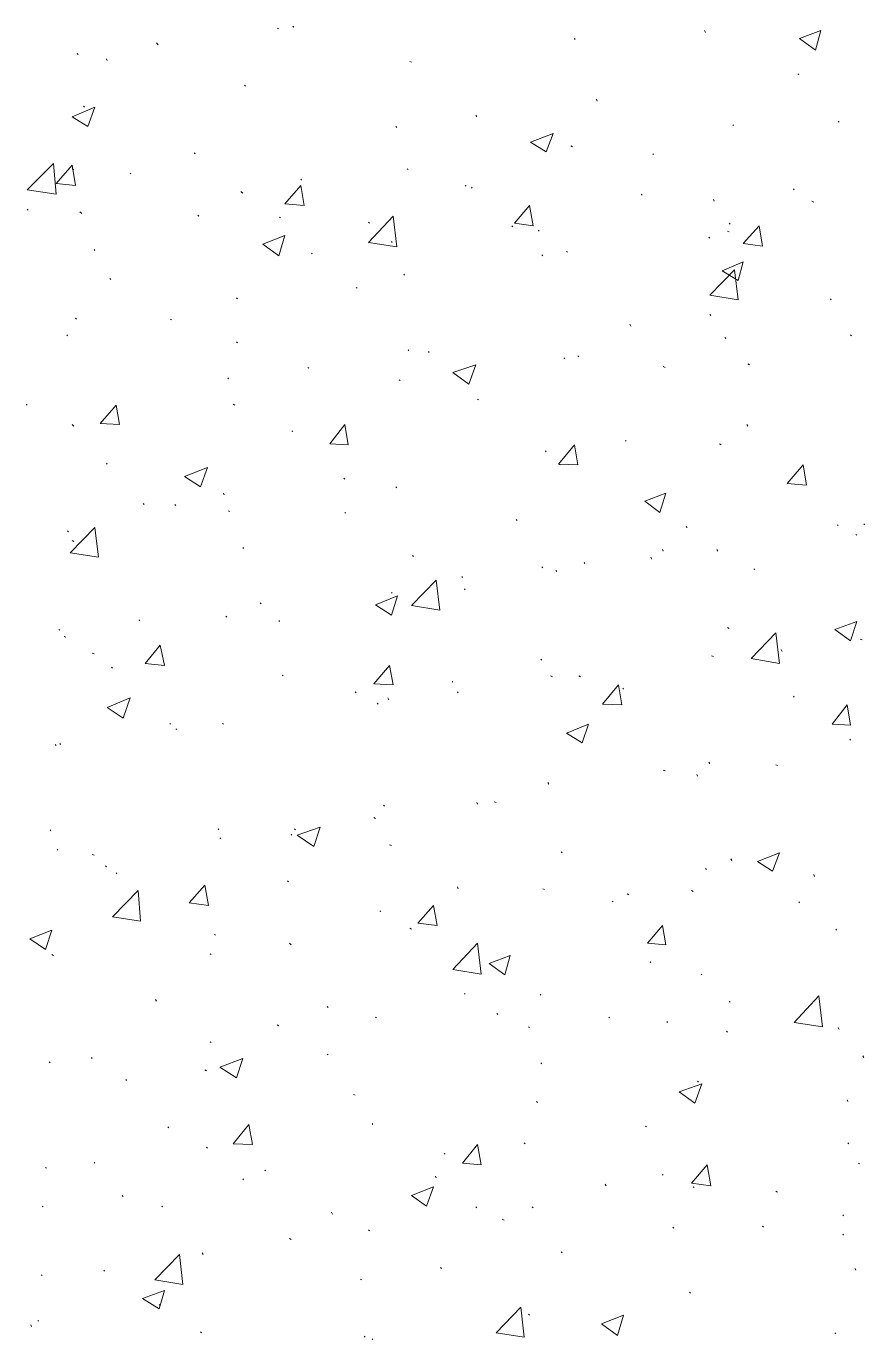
# Model space of a CAD drawing. Header units: millimetres. Extents: x 2928 to 3112, y 1220 to 1280.
# Drawn here: x 2968.63 to 2970.218, y 1257.582 to 1260.072 of the extents above; entities that cross this region are included whole.
import ezdxf

# ---------------------------------------------------------------- set-up
doc = ezdxf.new("R2010")
doc.units = ezdxf.units.MM

msp = doc.modelspace()

# ---------------------------------------------------------------- linework, layer by layer
at = {"color": 92, "linetype": 'Continuous', "lineweight": 13, "true_color": 0x00b800}
for points in [[(2969.10838, 1260.06722), (2969.10505, 1260.06889), (2969.10505, 1260.06889)], [(2969.13671, 1260.07056), (2969.13505, 1260.07222), (2969.13505, 1260.07222)], [(2969.91673, 1260.06056), (2969.91506, 1260.06389), (2969.91506, 1260.06389)], [(2970.09506, 1260.04889), (2970.13506, 1260.06389), (2970.13506, 1260.06389)], [(2970.12506, 1260.02722), (2970.13506, 1260.06389), (2970.13506, 1260.06389)], [(2968.88004, 1260.03722), (2968.87671, 1260.04056), (2968.87671, 1260.04056)], [(2969.67006, 1260.04722), (2969.66839, 1260.04889), (2969.66839, 1260.04889)], [(2970.09506, 1260.04889), (2970.12506, 1260.02722), (2970.12506, 1260.02722)], [(2968.72838, 1260.01889), (2968.72671, 1260.02056), (2968.72671, 1260.02056)], [(2968.78338, 1260.00722), (2968.78171, 1260.01056), (2968.78171, 1260.01056)], [(2969.36005, 1260.00389), (2969.35672, 1260.00556), (2969.35672, 1260.00556)], [(2969.04505, 1259.95889), (2969.04338, 1259.96055), (2969.04338, 1259.96055)], [(2970.09339, 1259.98056), (2970.09173, 1259.98222), (2970.09173, 1259.98222)], [(2969.71172, 1259.93055), (2969.71006, 1259.93389), (2969.71006, 1259.93389)], [(2968.71671, 1259.90055), (2968.76004, 1259.91889), (2968.76004, 1259.91889)], [(2968.74004, 1259.91889), (2968.73838, 1259.92055), (2968.73838, 1259.92055)], [(2968.74671, 1259.88222), (2968.76004, 1259.91889), (2968.76004, 1259.91889)], [(2968.71671, 1259.90055), (2968.74671, 1259.88222), (2968.74671, 1259.88222)], [(2969.48339, 1259.90055), (2969.48172, 1259.90389), (2969.48172, 1259.90389)], [(2969.97006, 1259.88389), (2969.96839, 1259.88555), (2969.96839, 1259.88555)], [(2970.17006, 1259.89055), (2970.1684, 1259.89222), (2970.1684, 1259.89222)], [(2969.33172, 1259.88055), (2969.33005, 1259.88222), (2969.33005, 1259.88222)], [(2969.58505, 1259.85222), (2969.62839, 1259.86889), (2969.62839, 1259.86889)], [(2969.61505, 1259.83389), (2969.62839, 1259.86889), (2969.62839, 1259.86889)], [(2969.58505, 1259.85222), (2969.61505, 1259.83389), (2969.61505, 1259.83389)], [(2969.66506, 1259.84389), (2969.66172, 1259.84555), (2969.66172, 1259.84555)], [(2968.63171, 1259.76222), (2968.68171, 1259.81222), (2968.68171, 1259.81222)], [(2968.68671, 1259.75389), (2968.68171, 1259.81222), (2968.68171, 1259.81222)], [(2968.68671, 1259.77389), (2968.71671, 1259.80889), (2968.71671, 1259.80889)], [(2968.72338, 1259.77055), (2968.71671, 1259.80889), (2968.71671, 1259.80889)], [(2968.95005, 1259.83055), (2968.94838, 1259.83222), (2968.94838, 1259.83222)], [(2969.81839, 1259.82889), (2969.81672, 1259.83055), (2969.81672, 1259.83055)], [(2968.72004, 1259.80055), (2968.71671, 1259.80222), (2968.71671, 1259.80222)], [(2968.82838, 1259.79222), (2968.82671, 1259.79389), (2968.82671, 1259.79389)], [(2969.35338, 1259.80055), (2969.35172, 1259.80222), (2969.35172, 1259.80222)], [(2968.63171, 1259.76222), (2968.68671, 1259.75389), (2968.68671, 1259.75389)], [(2968.68671, 1259.77389), (2968.72338, 1259.77055), (2968.72338, 1259.77055)], [(2969.04005, 1259.75555), (2969.03671, 1259.75889), (2969.03671, 1259.75889)], [(2969.12005, 1259.73555), (2969.15005, 1259.77055), (2969.15005, 1259.77055)], [(2969.15171, 1259.78055), (2969.15005, 1259.78222), (2969.15005, 1259.78222)], [(2969.15671, 1259.73222), (2969.15005, 1259.77055), (2969.15005, 1259.77055)], [(2969.46339, 1259.76889), (2969.46172, 1259.77055), (2969.46172, 1259.77055)], [(2969.47505, 1259.76555), (2969.47339, 1259.76722), (2969.47339, 1259.76722)], [(2970.08506, 1259.76222), (2970.08339, 1259.76389), (2970.08339, 1259.76389)], [(2969.12005, 1259.73555), (2969.15671, 1259.73222), (2969.15671, 1259.73222)], [(2969.79672, 1259.75222), (2969.79506, 1259.75389), (2969.79506, 1259.75389)], [(2969.93339, 1259.74055), (2969.93173, 1259.74389), (2969.93173, 1259.74389)], [(2970.12173, 1259.73889), (2970.1184, 1259.74055), (2970.1184, 1259.74055)], [(2968.63337, 1259.72388), (2968.63171, 1259.72555), (2968.63171, 1259.72555)], [(2968.73504, 1259.71722), (2968.73171, 1259.72055), (2968.73171, 1259.72055)], [(2968.95671, 1259.71222), (2968.95505, 1259.71388), (2968.95505, 1259.71388)], [(2969.11171, 1259.70888), (2969.11005, 1259.71055), (2969.11005, 1259.71055)], [(2969.27838, 1259.66222), (2969.32505, 1259.71222), (2969.32505, 1259.71222)], [(2969.33172, 1259.65388), (2969.32505, 1259.71222), (2969.32505, 1259.71222)], [(2969.55505, 1259.69888), (2969.58339, 1259.73222), (2969.58339, 1259.73222)], [(2969.59005, 1259.69388), (2969.58339, 1259.73222), (2969.58339, 1259.73222)], [(2969.28005, 1259.69888), (2969.27838, 1259.70055), (2969.27838, 1259.70055)], [(2969.55172, 1259.69222), (2969.55005, 1259.69388), (2969.55005, 1259.69388)], [(2969.55505, 1259.69888), (2969.59005, 1259.69388), (2969.59005, 1259.69388)], [(2969.60172, 1259.68388), (2969.60005, 1259.68555), (2969.60005, 1259.68555)], [(2969.96339, 1259.69722), (2969.96173, 1259.69888), (2969.96173, 1259.69888)], [(2969.98839, 1259.66055), (2970.01839, 1259.69388), (2970.01839, 1259.69388)], [(2970.02506, 1259.65555), (2970.01839, 1259.69388), (2970.01839, 1259.69388)], [(2969.07838, 1259.65888), (2969.12005, 1259.67555), (2969.12005, 1259.67555)], [(2969.10838, 1259.63722), (2969.12005, 1259.67555), (2969.12005, 1259.67555)], [(2969.27838, 1259.66222), (2969.33172, 1259.65388), (2969.33172, 1259.65388)], [(2969.32338, 1259.66222), (2969.32172, 1259.66388), (2969.32172, 1259.66388)], [(2969.92506, 1259.67055), (2969.92339, 1259.67222), (2969.92339, 1259.67222)], [(2969.96173, 1259.68222), (2969.95839, 1259.68388), (2969.95839, 1259.68388)], [(2969.98839, 1259.66055), (2970.02506, 1259.65555), (2970.02506, 1259.65555)], [(2968.76004, 1259.64722), (2968.75838, 1259.64888), (2968.75838, 1259.64888)], [(2969.07838, 1259.65888), (2969.10838, 1259.63722), (2969.10838, 1259.63722)], [(2969.17172, 1259.64055), (2969.17005, 1259.64222), (2969.17005, 1259.64222)], [(2969.60839, 1259.63722), (2969.60672, 1259.63888), (2969.60672, 1259.63888)], [(2969.65506, 1259.64388), (2969.65339, 1259.64555), (2969.65339, 1259.64555)], [(2969.92506, 1259.56222), (2969.97173, 1259.61055), (2969.97173, 1259.61055)], [(2969.94839, 1259.60888), (2969.98839, 1259.62555), (2969.98839, 1259.62555)], [(2969.97839, 1259.55388), (2969.97173, 1259.61055), (2969.97173, 1259.61055)], [(2969.97839, 1259.59055), (2969.98839, 1259.62555), (2969.98839, 1259.62555)], [(2968.79004, 1259.59222), (2968.78838, 1259.59388), (2968.78838, 1259.59388)], [(2969.34672, 1259.60055), (2969.34505, 1259.60222), (2969.34505, 1259.60222)], [(2969.94839, 1259.60888), (2969.97839, 1259.59055), (2969.97839, 1259.59055)], [(2969.25672, 1259.57555), (2969.25505, 1259.57722), (2969.25505, 1259.57722)], [(2969.92506, 1259.56222), (2969.97839, 1259.55388), (2969.97839, 1259.55388)], [(2969.03005, 1259.55555), (2969.02838, 1259.55722), (2969.02838, 1259.55722)], [(2970.15506, 1259.55388), (2970.1534, 1259.55555), (2970.1534, 1259.55555)], [(2968.72504, 1259.51722), (2968.72338, 1259.51888), (2968.72338, 1259.51888)], [(2968.90504, 1259.51555), (2968.90338, 1259.51722), (2968.90338, 1259.51722)], [(2969.92673, 1259.52388), (2969.92506, 1259.52555), (2969.92506, 1259.52555)], [(2968.70838, 1259.48555), (2968.70671, 1259.48721), (2968.70671, 1259.48721)], [(2969.77506, 1259.50388), (2969.77339, 1259.50722), (2969.77339, 1259.50722)], [(2970.1934, 1259.48555), (2970.19173, 1259.48721), (2970.19173, 1259.48721)], [(2969.03005, 1259.47221), (2969.02838, 1259.47388), (2969.02838, 1259.47388)], [(2969.95506, 1259.48055), (2969.95339, 1259.48221), (2969.95339, 1259.48221)], [(2969.35505, 1259.45721), (2969.35338, 1259.45888), (2969.35338, 1259.45888)], [(2969.39338, 1259.45388), (2969.39172, 1259.45555), (2969.39172, 1259.45555)], [(2969.65006, 1259.44221), (2969.64839, 1259.44388), (2969.64839, 1259.44388)], [(2969.67672, 1259.44555), (2969.67506, 1259.44721), (2969.67506, 1259.44721)], [(2969.16505, 1259.42388), (2969.16338, 1259.42555), (2969.16338, 1259.42555)], [(2969.43839, 1259.41555), (2969.48172, 1259.43055), (2969.48172, 1259.43055)], [(2969.43839, 1259.41555), (2969.46839, 1259.39388), (2969.46839, 1259.39388)], [(2969.46839, 1259.39388), (2969.48172, 1259.43055), (2969.48172, 1259.43055)], [(2969.84006, 1259.42555), (2969.83672, 1259.42721), (2969.83672, 1259.42721)], [(2970.00006, 1259.43055), (2969.99673, 1259.43221), (2969.99673, 1259.43221)], [(2969.01338, 1259.40388), (2969.01171, 1259.40555), (2969.01171, 1259.40555)], [(2969.33838, 1259.40055), (2969.33672, 1259.40221), (2969.33672, 1259.40221)], [(2969.48672, 1259.36388), (2969.48505, 1259.36555), (2969.48505, 1259.36555)], [(2968.63171, 1259.35388), (2968.63004, 1259.35555), (2968.63004, 1259.35555)], [(2968.77004, 1259.31888), (2968.80004, 1259.35388), (2968.80004, 1259.35388)], [(2968.80671, 1259.31721), (2968.80004, 1259.35388), (2968.80004, 1259.35388)], [(2969.02505, 1259.35388), (2969.02171, 1259.35555), (2969.02171, 1259.35555)], [(2968.72004, 1259.31388), (2968.71671, 1259.31721), (2968.71671, 1259.31721)], [(2968.77004, 1259.31888), (2968.80671, 1259.31721), (2968.80671, 1259.31721)], [(2969.20505, 1259.28055), (2969.23338, 1259.31721), (2969.23338, 1259.31721)], [(2969.24005, 1259.27888), (2969.23338, 1259.31721), (2969.23338, 1259.31721)], [(2969.99673, 1259.31388), (2969.99506, 1259.31721), (2969.99506, 1259.31721)], [(2969.13505, 1259.30388), (2969.13338, 1259.30555), (2969.13338, 1259.30555)], [(2969.76672, 1259.28555), (2969.76506, 1259.28721), (2969.76506, 1259.28721)], [(2969.20505, 1259.28055), (2969.24005, 1259.27888), (2969.24005, 1259.27888)], [(2969.61505, 1259.26555), (2969.61339, 1259.26721), (2969.61339, 1259.26721)], [(2969.63839, 1259.24221), (2969.66839, 1259.27888), (2969.66839, 1259.27888)], [(2969.67506, 1259.24054), (2969.66839, 1259.27888), (2969.66839, 1259.27888)], [(2969.94673, 1259.27888), (2969.94339, 1259.28055), (2969.94339, 1259.28055)], [(2968.78338, 1259.24221), (2968.78171, 1259.24388), (2968.78171, 1259.24388)], [(2969.63839, 1259.24221), (2969.67506, 1259.24054), (2969.67506, 1259.24054)], [(2969.64172, 1259.24054), (2969.63839, 1259.24221), (2969.63839, 1259.24221)], [(2970.07173, 1259.20554), (2970.10173, 1259.24054), (2970.10173, 1259.24054)], [(2970.1084, 1259.20221), (2970.10173, 1259.24054), (2970.10173, 1259.24054)], [(2968.93005, 1259.21888), (2968.97338, 1259.23554), (2968.97338, 1259.23554)], [(2968.93005, 1259.21888), (2968.96005, 1259.19888), (2968.96005, 1259.19888)], [(2968.96005, 1259.19888), (2968.97338, 1259.23554), (2968.97338, 1259.23554)], [(2969.23338, 1259.21388), (2969.23172, 1259.21554), (2969.23172, 1259.21554)], [(2969.00505, 1259.18388), (2969.00338, 1259.18721), (2969.00338, 1259.18721)], [(2969.33172, 1259.19721), (2969.33005, 1259.19888), (2969.33005, 1259.19888)], [(2969.80172, 1259.17221), (2969.84172, 1259.18721), (2969.84172, 1259.18721)], [(2969.83006, 1259.15054), (2969.84172, 1259.18721), (2969.84172, 1259.18721)], [(2970.07173, 1259.20554), (2970.1084, 1259.20221), (2970.1084, 1259.20221)], [(2968.85338, 1259.16554), (2968.85171, 1259.16721), (2968.85171, 1259.16721)], [(2968.91338, 1259.16388), (2968.91171, 1259.16554), (2968.91171, 1259.16554)], [(2969.80172, 1259.17221), (2969.83006, 1259.15054), (2969.83006, 1259.15054)], [(2969.01505, 1259.15221), (2969.01338, 1259.15388), (2969.01338, 1259.15388)], [(2969.23505, 1259.14888), (2969.23338, 1259.15054), (2969.23338, 1259.15054)], [(2969.56005, 1259.13554), (2969.55839, 1259.13721), (2969.55839, 1259.13721)], [(2968.71004, 1259.11388), (2968.70838, 1259.11554), (2968.70838, 1259.11554)], [(2968.71338, 1259.07388), (2968.76004, 1259.12221), (2968.76004, 1259.12221)], [(2968.76671, 1259.06554), (2968.76004, 1259.12221), (2968.76004, 1259.12221)], [(2969.88173, 1259.12221), (2969.88006, 1259.12388), (2969.88006, 1259.12388)], [(2970.1684, 1259.12554), (2970.16673, 1259.12721), (2970.16673, 1259.12721)], [(2970.2184, 1259.12721), (2970.21673, 1259.12888), (2970.21673, 1259.12888)], [(2968.72004, 1259.09554), (2968.71671, 1259.09721), (2968.71671, 1259.09721)], [(2970.2034, 1259.10721), (2970.20173, 1259.10888), (2970.20173, 1259.10888)], [(2968.71338, 1259.07388), (2968.76671, 1259.06554), (2968.76671, 1259.06554)], [(2969.04171, 1259.08221), (2969.04005, 1259.08388), (2969.04005, 1259.08388)], [(2969.36338, 1259.06721), (2969.36172, 1259.06888), (2969.36172, 1259.06888)], [(2969.81506, 1259.06221), (2969.81339, 1259.06554), (2969.81339, 1259.06554)], [(2969.83672, 1259.07721), (2969.83506, 1259.08054), (2969.83506, 1259.08054)], [(2969.94006, 1259.07721), (2969.93839, 1259.08054), (2969.93839, 1259.08054)], [(2969.60839, 1259.04554), (2969.60672, 1259.04721), (2969.60672, 1259.04721)], [(2969.63506, 1259.03888), (2969.63339, 1259.04054), (2969.63339, 1259.04054)], [(2969.68839, 1259.05388), (2969.68672, 1259.05554), (2969.68672, 1259.05554)], [(2970.01006, 1259.04221), (2970.00839, 1259.04388), (2970.00839, 1259.04388)], [(2969.36005, 1258.97387), (2969.40672, 1259.02221), (2969.40672, 1259.02221)], [(2969.41339, 1258.96554), (2969.40672, 1259.02221), (2969.40672, 1259.02221)], [(2969.45672, 1259.02721), (2969.45505, 1259.02887), (2969.45505, 1259.02887)], [(2969.29172, 1258.97554), (2969.33338, 1258.99221), (2969.33338, 1258.99221)], [(2969.32338, 1258.99721), (2969.32172, 1258.99887), (2969.32172, 1258.99887)], [(2969.32172, 1258.95554), (2969.33338, 1258.99221), (2969.33338, 1258.99221)], [(2969.46172, 1259.00387), (2969.46005, 1259.00554), (2969.46005, 1259.00554)], [(2969.07505, 1258.97721), (2969.07338, 1258.97887), (2969.07338, 1258.97887)], [(2969.29172, 1258.97554), (2969.32172, 1258.95554), (2969.32172, 1258.95554)], [(2969.36005, 1258.97387), (2969.41339, 1258.96554), (2969.41339, 1258.96554)], [(2968.84504, 1258.94554), (2968.84338, 1258.94721), (2968.84338, 1258.94721)], [(2969.01005, 1258.95221), (2969.00838, 1258.95387), (2969.00838, 1258.95387)], [(2969.11005, 1258.94387), (2969.10838, 1258.94554), (2969.10838, 1258.94554)], [(2970.16173, 1258.92887), (2970.2034, 1258.94387), (2970.2034, 1258.94387)], [(2970.19173, 1258.90721), (2970.2034, 1258.94387), (2970.2034, 1258.94387)], [(2968.69337, 1258.92721), (2968.69171, 1258.92887), (2968.69171, 1258.92887)], [(2968.70504, 1258.91387), (2968.70171, 1258.91554), (2968.70171, 1258.91554)], [(2969.96173, 1258.93054), (2969.95839, 1258.93221), (2969.95839, 1258.93221)], [(2970.00339, 1258.87387), (2970.05006, 1258.92221), (2970.05006, 1258.92221)], [(2970.05673, 1258.86387), (2970.05006, 1258.92221), (2970.05006, 1258.92221)], [(2970.16173, 1258.92887), (2970.19173, 1258.90721), (2970.19173, 1258.90721)], [(2968.85504, 1258.86387), (2968.88338, 1258.89887), (2968.88338, 1258.89887)], [(2968.89171, 1258.86054), (2968.88338, 1258.89887), (2968.88338, 1258.89887)], [(2970.06173, 1258.88721), (2970.06006, 1258.89054), (2970.06006, 1258.89054)], [(2970.2134, 1258.90887), (2970.21006, 1258.91054), (2970.21006, 1258.91054)], [(2968.75838, 1258.88221), (2968.75504, 1258.88387), (2968.75504, 1258.88387)], [(2968.85504, 1258.86387), (2968.89171, 1258.86054), (2968.89171, 1258.86054)], [(2969.60672, 1258.87054), (2969.60505, 1258.87221), (2969.60505, 1258.87221)], [(2969.93173, 1258.87721), (2969.92839, 1258.87887), (2969.92839, 1258.87887)], [(2970.00339, 1258.87387), (2970.05673, 1258.86387), (2970.05673, 1258.86387)], [(2968.79338, 1258.85554), (2968.79171, 1258.85721), (2968.79171, 1258.85721)], [(2969.11671, 1258.84054), (2969.11505, 1258.84221), (2969.11505, 1258.84221)], [(2969.28838, 1258.82554), (2969.31838, 1258.86054), (2969.31838, 1258.86054)], [(2969.32505, 1258.82387), (2969.31838, 1258.86054), (2969.31838, 1258.86054)], [(2969.62672, 1258.83887), (2969.62339, 1258.84054), (2969.62339, 1258.84054)], [(2969.68006, 1258.83887), (2969.67672, 1258.84054), (2969.67672, 1258.84054)], [(2969.28838, 1258.82554), (2969.32505, 1258.82387), (2969.32505, 1258.82387)], [(2969.43839, 1258.82887), (2969.43672, 1258.83054), (2969.43672, 1258.83054)], [(2969.72172, 1258.7872), (2969.75172, 1258.82387), (2969.75172, 1258.82387)], [(2969.75839, 1258.78554), (2969.75172, 1258.82387), (2969.75172, 1258.82387)], [(2969.76172, 1258.81554), (2969.76006, 1258.81721), (2969.76006, 1258.81721)], [(2968.78338, 1258.78054), (2968.82671, 1258.79887), (2968.82671, 1258.79887)], [(2968.81338, 1258.76054), (2968.82671, 1258.79887), (2968.82671, 1258.79887)], [(2969.25505, 1258.80887), (2969.25338, 1258.81054), (2969.25338, 1258.81054)], [(2969.29672, 1258.7872), (2969.29505, 1258.78887), (2969.29505, 1258.78887)], [(2969.31672, 1258.79554), (2969.31505, 1258.79887), (2969.31505, 1258.79887)], [(2969.44839, 1258.80887), (2969.44672, 1258.81054), (2969.44672, 1258.81054)], [(2970.08506, 1258.80054), (2970.08339, 1258.80221), (2970.08339, 1258.80221)], [(2968.78338, 1258.78054), (2968.81338, 1258.76054), (2968.81338, 1258.76054)], [(2969.72172, 1258.7872), (2969.75839, 1258.78554), (2969.75839, 1258.78554)], [(2970.15673, 1258.74887), (2970.18506, 1258.78554), (2970.18506, 1258.78554)], [(2970.19173, 1258.7472), (2970.18506, 1258.78554), (2970.18506, 1258.78554)], [(2968.90338, 1258.74887), (2968.90171, 1258.75054), (2968.90171, 1258.75054)], [(2968.91504, 1258.73887), (2968.91338, 1258.74054), (2968.91338, 1258.74054)], [(2969.00338, 1258.74887), (2969.00171, 1258.75054), (2969.00171, 1258.75054)], [(2969.65339, 1258.7322), (2969.69506, 1258.74887), (2969.69506, 1258.74887)], [(2969.68339, 1258.71387), (2969.69506, 1258.74887), (2969.69506, 1258.74887)], [(2970.15673, 1258.74887), (2970.19173, 1258.7472), (2970.19173, 1258.7472)], [(2969.65339, 1258.7322), (2969.68339, 1258.71387), (2969.68339, 1258.71387)], [(2970.19173, 1258.71887), (2970.19006, 1258.72054), (2970.19006, 1258.72054)], [(2968.68671, 1258.70887), (2968.68504, 1258.71054), (2968.68504, 1258.71054)], [(2968.69504, 1258.71054), (2968.69337, 1258.7122), (2968.69337, 1258.7122)], [(2969.92506, 1258.67387), (2969.92339, 1258.6772), (2969.92339, 1258.6772)], [(2970.05339, 1258.67054), (2970.05006, 1258.6722), (2970.05006, 1258.6722)], [(2969.62005, 1258.63554), (2969.61839, 1258.63887), (2969.61839, 1258.63887)], [(2969.84006, 1258.66054), (2969.83672, 1258.6622), (2969.83672, 1258.6622)], [(2969.90173, 1258.65054), (2969.90006, 1258.65387), (2969.90006, 1258.65387)], [(2969.30838, 1258.59387), (2969.30672, 1258.59554), (2969.30672, 1258.59554)], [(2969.48505, 1258.5972), (2969.48339, 1258.60054), (2969.48339, 1258.60054)], [(2969.52005, 1258.60054), (2969.51672, 1258.6022), (2969.51672, 1258.6022)], [(2969.29172, 1258.57054), (2969.28838, 1258.5722), (2969.28838, 1258.5722)], [(2968.67671, 1258.5472), (2968.67504, 1258.54887), (2968.67504, 1258.54887)], [(2968.99505, 1258.54887), (2968.99338, 1258.55053), (2968.99338, 1258.55053)], [(2969.13338, 1258.53887), (2969.13171, 1258.54053), (2969.13171, 1258.54053)], [(2969.14005, 1258.54887), (2969.13838, 1258.55053), (2969.13838, 1258.55053)], [(2969.14338, 1258.53887), (2969.18672, 1258.55387), (2969.18672, 1258.55387)], [(2969.14338, 1258.53887), (2969.17505, 1258.5172), (2969.17505, 1258.5172)], [(2969.17505, 1258.5172), (2969.18672, 1258.55387), (2969.18672, 1258.55387)], [(2968.99838, 1258.5322), (2968.99671, 1258.53387), (2968.99671, 1258.53387)], [(2969.32172, 1258.51887), (2969.31838, 1258.52053), (2969.31838, 1258.52053)], [(2968.69004, 1258.51053), (2968.68837, 1258.5122), (2968.68837, 1258.5122)], [(2968.75838, 1258.50053), (2968.75504, 1258.5022), (2968.75504, 1258.5022)], [(2969.64506, 1258.50553), (2969.64339, 1258.5072), (2969.64339, 1258.5072)], [(2969.96673, 1258.49053), (2969.96506, 1258.49387), (2969.96506, 1258.49387)], [(2970.01506, 1258.48887), (2970.05673, 1258.50553), (2970.05673, 1258.50553)], [(2970.04339, 1258.47053), (2970.05673, 1258.50553), (2970.05673, 1258.50553)], [(2968.78171, 1258.47887), (2968.78004, 1258.48053), (2968.78004, 1258.48053)], [(2968.80171, 1258.46553), (2968.80004, 1258.4672), (2968.80004, 1258.4672)], [(2969.91839, 1258.47387), (2969.91673, 1258.47553), (2969.91673, 1258.47553)], [(2970.01506, 1258.48887), (2970.04339, 1258.47053), (2970.04339, 1258.47053)], [(2968.93838, 1258.41053), (2968.96838, 1258.44387), (2968.96838, 1258.44387)], [(2968.97505, 1258.40553), (2968.96838, 1258.44387), (2968.96838, 1258.44387)], [(2969.12671, 1258.45053), (2969.12505, 1258.4522), (2969.12505, 1258.4522)], [(2969.44839, 1258.4372), (2969.44672, 1258.44053), (2969.44672, 1258.44053)], [(2970.1234, 1258.46053), (2970.12173, 1258.46387), (2970.12173, 1258.46387)], [(2968.79338, 1258.38387), (2968.84171, 1258.43387), (2968.84171, 1258.43387)], [(2968.84671, 1258.37553), (2968.84171, 1258.43387), (2968.84171, 1258.43387)], [(2969.61172, 1258.43553), (2969.60839, 1258.4372), (2969.60839, 1258.4372)], [(2969.77172, 1258.42553), (2969.76839, 1258.4272), (2969.76839, 1258.4272)], [(2969.89339, 1258.4322), (2969.89006, 1258.43387), (2969.89006, 1258.43387)], [(2968.93838, 1258.41053), (2968.97505, 1258.40553), (2968.97505, 1258.40553)], [(2969.30172, 1258.39387), (2969.30005, 1258.39553), (2969.30005, 1258.39553)], [(2969.37172, 1258.3722), (2969.40172, 1258.40553), (2969.40172, 1258.40553)], [(2969.40839, 1258.3672), (2969.40172, 1258.40553), (2969.40172, 1258.40553)], [(2969.74172, 1258.4122), (2969.74006, 1258.41387), (2969.74006, 1258.41387)], [(2970.09506, 1258.41053), (2970.09339, 1258.4122), (2970.09339, 1258.4122)], [(2968.79338, 1258.38387), (2968.84671, 1258.37553), (2968.84671, 1258.37553)], [(2969.37172, 1258.3722), (2969.40839, 1258.3672), (2969.40839, 1258.3672)], [(2969.80672, 1258.33387), (2969.83506, 1258.3672), (2969.83506, 1258.3672)], [(2969.84172, 1258.33053), (2969.83506, 1258.3672), (2969.83506, 1258.3672)], [(2968.63671, 1258.3422), (2968.67837, 1258.35887), (2968.67837, 1258.35887)], [(2968.63671, 1258.3422), (2968.66671, 1258.3222), (2968.66671, 1258.3222)], [(2968.66671, 1258.3222), (2968.67837, 1258.35887), (2968.67837, 1258.35887)], [(2968.98838, 1258.34887), (2968.98671, 1258.35053), (2968.98671, 1258.35053)], [(2969.36005, 1258.36053), (2969.35672, 1258.3622), (2969.35672, 1258.3622)], [(2970.16506, 1258.35887), (2970.1634, 1258.36053), (2970.1634, 1258.36053)], [(2969.13171, 1258.33053), (2969.12838, 1258.33387), (2969.12838, 1258.33387)], [(2969.43839, 1258.28386), (2969.48505, 1258.33387), (2969.48505, 1258.33387)], [(2969.49172, 1258.27553), (2969.48505, 1258.33387), (2969.48505, 1258.33387)], [(2969.80672, 1258.33387), (2969.84172, 1258.33053), (2969.84172, 1258.33053)], [(2968.68171, 1258.31053), (2968.67837, 1258.3122), (2968.67837, 1258.3122)], [(2968.98005, 1258.3122), (2968.97838, 1258.31386), (2968.97838, 1258.31386)], [(2969.50672, 1258.29553), (2969.54672, 1258.31053), (2969.54672, 1258.31053)], [(2969.50672, 1258.29553), (2969.53672, 1258.27386), (2969.53672, 1258.27386)], [(2969.53672, 1258.27386), (2969.54672, 1258.31053), (2969.54672, 1258.31053)], [(2969.81339, 1258.2972), (2969.81172, 1258.29886), (2969.81172, 1258.29886)], [(2969.43839, 1258.28386), (2969.49172, 1258.27553), (2969.49172, 1258.27553)], [(2969.91006, 1258.27386), (2969.90839, 1258.27553), (2969.90839, 1258.27553)], [(2968.87671, 1258.22386), (2968.87504, 1258.2272), (2968.87504, 1258.2272)], [(2969.46172, 1258.2372), (2969.46005, 1258.23886), (2969.46005, 1258.23886)], [(2969.60505, 1258.23553), (2969.60339, 1258.2372), (2969.60339, 1258.2372)], [(2969.96339, 1258.2222), (2969.96173, 1258.22386), (2969.96173, 1258.22386)], [(2970.08506, 1258.18386), (2970.13173, 1258.23386), (2970.13173, 1258.23386)], [(2970.1384, 1258.17553), (2970.13173, 1258.23386), (2970.13173, 1258.23386)], [(2969.20172, 1258.2122), (2969.20005, 1258.21386), (2969.20005, 1258.21386)], [(2969.29338, 1258.1922), (2969.29172, 1258.19386), (2969.29172, 1258.19386)], [(2969.52339, 1258.19886), (2969.52172, 1258.20053), (2969.52172, 1258.20053)], [(2969.73506, 1258.1922), (2969.73339, 1258.19386), (2969.73339, 1258.19386)], [(2969.10838, 1258.1772), (2969.10505, 1258.17886), (2969.10505, 1258.17886)], [(2969.58339, 1258.17386), (2969.58172, 1258.17553), (2969.58172, 1258.17553)], [(2969.84506, 1258.18386), (2969.84339, 1258.18553), (2969.84339, 1258.18553)], [(2969.95839, 1258.16553), (2969.95673, 1258.1672), (2969.95673, 1258.1672)], [(2970.08506, 1258.18386), (2970.1384, 1258.17553), (2970.1384, 1258.17553)], [(2970.17006, 1258.17053), (2970.1684, 1258.17386), (2970.1684, 1258.17386)], [(2968.98005, 1258.14553), (2968.97838, 1258.1472), (2968.97838, 1258.1472)], [(2968.75504, 1258.11553), (2968.75338, 1258.1172), (2968.75338, 1258.1172)], [(2968.99671, 1258.09886), (2969.04005, 1258.11553), (2969.04005, 1258.11553)], [(2969.02838, 1258.07886), (2969.04005, 1258.11553), (2969.04005, 1258.11553)], [(2969.20172, 1258.1222), (2969.20005, 1258.12386), (2969.20005, 1258.12386)], [(2970.21673, 1258.1172), (2970.21506, 1258.12053), (2970.21506, 1258.12053)], [(2968.67504, 1258.1072), (2968.67337, 1258.10886), (2968.67337, 1258.10886)], [(2968.97171, 1258.09219), (2968.96838, 1258.09386), (2968.96838, 1258.09386)], [(2968.99671, 1258.09886), (2969.02838, 1258.07886), (2969.02838, 1258.07886)], [(2969.60672, 1258.10553), (2969.60505, 1258.1072), (2969.60505, 1258.1072)], [(2968.82004, 1258.07386), (2968.81838, 1258.07553), (2968.81838, 1258.07553)], [(2969.86673, 1258.05219), (2969.91006, 1258.06719), (2969.91006, 1258.06719)], [(2969.89673, 1258.03053), (2969.91006, 1258.06719), (2969.91006, 1258.06719)], [(2969.90339, 1258.07053), (2969.90173, 1258.07219), (2969.90173, 1258.07219)], [(2969.25338, 1258.04553), (2969.25005, 1258.04719), (2969.25005, 1258.04719)], [(2969.86673, 1258.05219), (2969.89673, 1258.03053), (2969.89673, 1258.03053)], [(2969.59839, 1258.03219), (2969.59672, 1258.03386), (2969.59672, 1258.03386)], [(2970.18673, 1258.03386), (2970.18506, 1258.03719), (2970.18506, 1258.03719)], [(2969.28672, 1257.99053), (2969.28505, 1257.99219), (2969.28505, 1257.99219)], [(2968.90004, 1257.98386), (2968.89838, 1257.98553), (2968.89838, 1257.98553)], [(2969.02171, 1257.95386), (2969.05171, 1257.99053), (2969.05171, 1257.99053)], [(2969.05838, 1257.95219), (2969.05171, 1257.99053), (2969.05171, 1257.99053)], [(2969.80506, 1257.98553), (2969.80339, 1257.98719), (2969.80339, 1257.98719)], [(2968.97338, 1257.94553), (2968.97171, 1257.94719), (2968.97171, 1257.94719)], [(2969.02171, 1257.95386), (2969.05838, 1257.95219), (2969.05838, 1257.95219)], [(2969.45672, 1257.91719), (2969.48505, 1257.95219), (2969.48505, 1257.95219)], [(2969.49172, 1257.91386), (2969.48505, 1257.95219), (2969.48505, 1257.95219)], [(2969.57505, 1257.95386), (2969.57339, 1257.95553), (2969.57339, 1257.95553)], [(2970.1884, 1257.95386), (2970.18673, 1257.95553), (2970.18673, 1257.95553)], [(2968.76004, 1257.91719), (2968.75838, 1257.91886), (2968.75838, 1257.91886)], [(2969.42339, 1257.93386), (2969.42172, 1257.93553), (2969.42172, 1257.93553)], [(2969.45672, 1257.91719), (2969.49172, 1257.91386), (2969.49172, 1257.91386)], [(2970.2084, 1257.91553), (2970.20673, 1257.91719), (2970.20673, 1257.91719)], [(2968.66837, 1257.90719), (2968.66671, 1257.90886), (2968.66671, 1257.90886)], [(2969.08338, 1257.90219), (2969.08171, 1257.90386), (2969.08171, 1257.90386)], [(2969.40672, 1257.88886), (2969.40505, 1257.89219), (2969.40505, 1257.89219)], [(2969.83672, 1257.89386), (2969.83506, 1257.89553), (2969.83506, 1257.89553)], [(2969.89006, 1257.87886), (2969.92006, 1257.91386), (2969.92006, 1257.91386)], [(2969.92673, 1257.87386), (2969.92006, 1257.91386), (2969.92006, 1257.91386)], [(2969.04171, 1257.88553), (2969.04005, 1257.88719), (2969.04005, 1257.88719)], [(2969.36005, 1257.85552), (2969.40172, 1257.87219), (2969.40172, 1257.87219)], [(2969.38838, 1257.83552), (2969.40172, 1257.87219), (2969.40172, 1257.87219)], [(2969.72839, 1257.87386), (2969.72672, 1257.87719), (2969.72672, 1257.87719)], [(2969.89006, 1257.87886), (2969.92673, 1257.87386), (2969.92673, 1257.87386)], [(2969.89506, 1257.87053), (2969.89339, 1257.87219), (2969.89339, 1257.87219)], [(2968.81338, 1257.85386), (2968.81171, 1257.85552), (2968.81171, 1257.85552)], [(2969.36005, 1257.85552), (2969.38838, 1257.83552), (2969.38838, 1257.83552)], [(2970.05339, 1257.86219), (2970.05006, 1257.86386), (2970.05006, 1257.86386)], [(2968.66171, 1257.83386), (2968.66004, 1257.83552), (2968.66004, 1257.83552)], [(2968.88838, 1257.83386), (2968.88671, 1257.83552), (2968.88671, 1257.83552)], [(2969.21005, 1257.82052), (2969.20838, 1257.82386), (2969.20838, 1257.82386)], [(2969.48339, 1257.83219), (2969.48172, 1257.83386), (2969.48172, 1257.83386)], [(2969.59005, 1257.83219), (2969.58839, 1257.83386), (2969.58839, 1257.83386)], [(2970.1784, 1257.81719), (2970.17673, 1257.81886), (2970.17673, 1257.81886)], [(2969.53505, 1257.80886), (2969.53172, 1257.81052), (2969.53172, 1257.81052)], [(2969.85672, 1257.79386), (2969.85506, 1257.79552), (2969.85506, 1257.79552)], [(2970.02673, 1257.79552), (2970.02506, 1257.79719), (2970.02506, 1257.79719)], [(2969.13171, 1257.77219), (2969.12838, 1257.77386), (2969.12838, 1257.77386)], [(2969.28005, 1257.78886), (2969.27838, 1257.79052), (2969.27838, 1257.79052)], [(2970.1784, 1257.78052), (2970.17673, 1257.78219), (2970.17673, 1257.78219)], [(2968.87338, 1257.69552), (2968.92004, 1257.74386), (2968.92004, 1257.74386)], [(2968.92671, 1257.68719), (2968.92004, 1257.74386), (2968.92004, 1257.74386)], [(2968.96505, 1257.74386), (2968.96338, 1257.74719), (2968.96338, 1257.74719)], [(2969.64506, 1257.74719), (2969.64339, 1257.74886), (2969.64339, 1257.74886)], [(2969.41672, 1257.71719), (2969.41505, 1257.71886), (2969.41505, 1257.71886)], [(2970.20173, 1257.71386), (2970.20006, 1257.71719), (2970.20006, 1257.71719)], [(2968.66004, 1257.70386), (2968.65837, 1257.70552), (2968.65837, 1257.70552)], [(2968.77838, 1257.71219), (2968.77671, 1257.71386), (2968.77671, 1257.71386)], [(2968.87338, 1257.69552), (2968.92671, 1257.68719), (2968.92671, 1257.68719)], [(2969.26505, 1257.69552), (2969.26338, 1257.69719), (2969.26338, 1257.69719)], [(2968.85004, 1257.66052), (2968.89171, 1257.67552), (2968.89171, 1257.67552)], [(2968.88171, 1257.64052), (2968.89171, 1257.67552), (2968.89171, 1257.67552)], [(2969.88839, 1257.67052), (2969.88673, 1257.67219), (2969.88673, 1257.67219)], [(2968.85004, 1257.66052), (2968.88171, 1257.64052), (2968.88171, 1257.64052)], [(2968.88338, 1257.64719), (2968.88171, 1257.64886), (2968.88171, 1257.64886)], [(2969.52005, 1257.59552), (2969.56672, 1257.64386), (2969.56672, 1257.64386)], [(2969.57339, 1257.58719), (2969.56672, 1257.64386), (2969.56672, 1257.64386)], [(2968.65337, 1257.61719), (2968.65171, 1257.61885), (2968.65171, 1257.61885)], [(2969.58339, 1257.62885), (2969.58172, 1257.63052), (2969.58172, 1257.63052)], [(2969.72006, 1257.61219), (2969.76172, 1257.62885), (2969.76172, 1257.62885)], [(2969.75006, 1257.59052), (2969.76172, 1257.62885), (2969.76172, 1257.62885)], [(2968.64004, 1257.60719), (2968.63837, 1257.61052), (2968.63837, 1257.61052)], [(2968.96171, 1257.59552), (2968.96005, 1257.59719), (2968.96005, 1257.59719)], [(2969.52005, 1257.59552), (2969.57339, 1257.58719), (2969.57339, 1257.58719)], [(2969.72006, 1257.61219), (2969.75006, 1257.59052), (2969.75006, 1257.59052)], [(2970.1634, 1257.59385), (2970.16173, 1257.59552), (2970.16173, 1257.59552)], [(2969.27172, 1257.58719), (2969.27005, 1257.58885), (2969.27005, 1257.58885)], [(2969.28672, 1257.58219), (2969.28505, 1257.58385), (2969.28505, 1257.58385)]]:
    msp.add_lwpolyline(points, dxfattribs=at)

doc.saveas('drawing.dxf')
